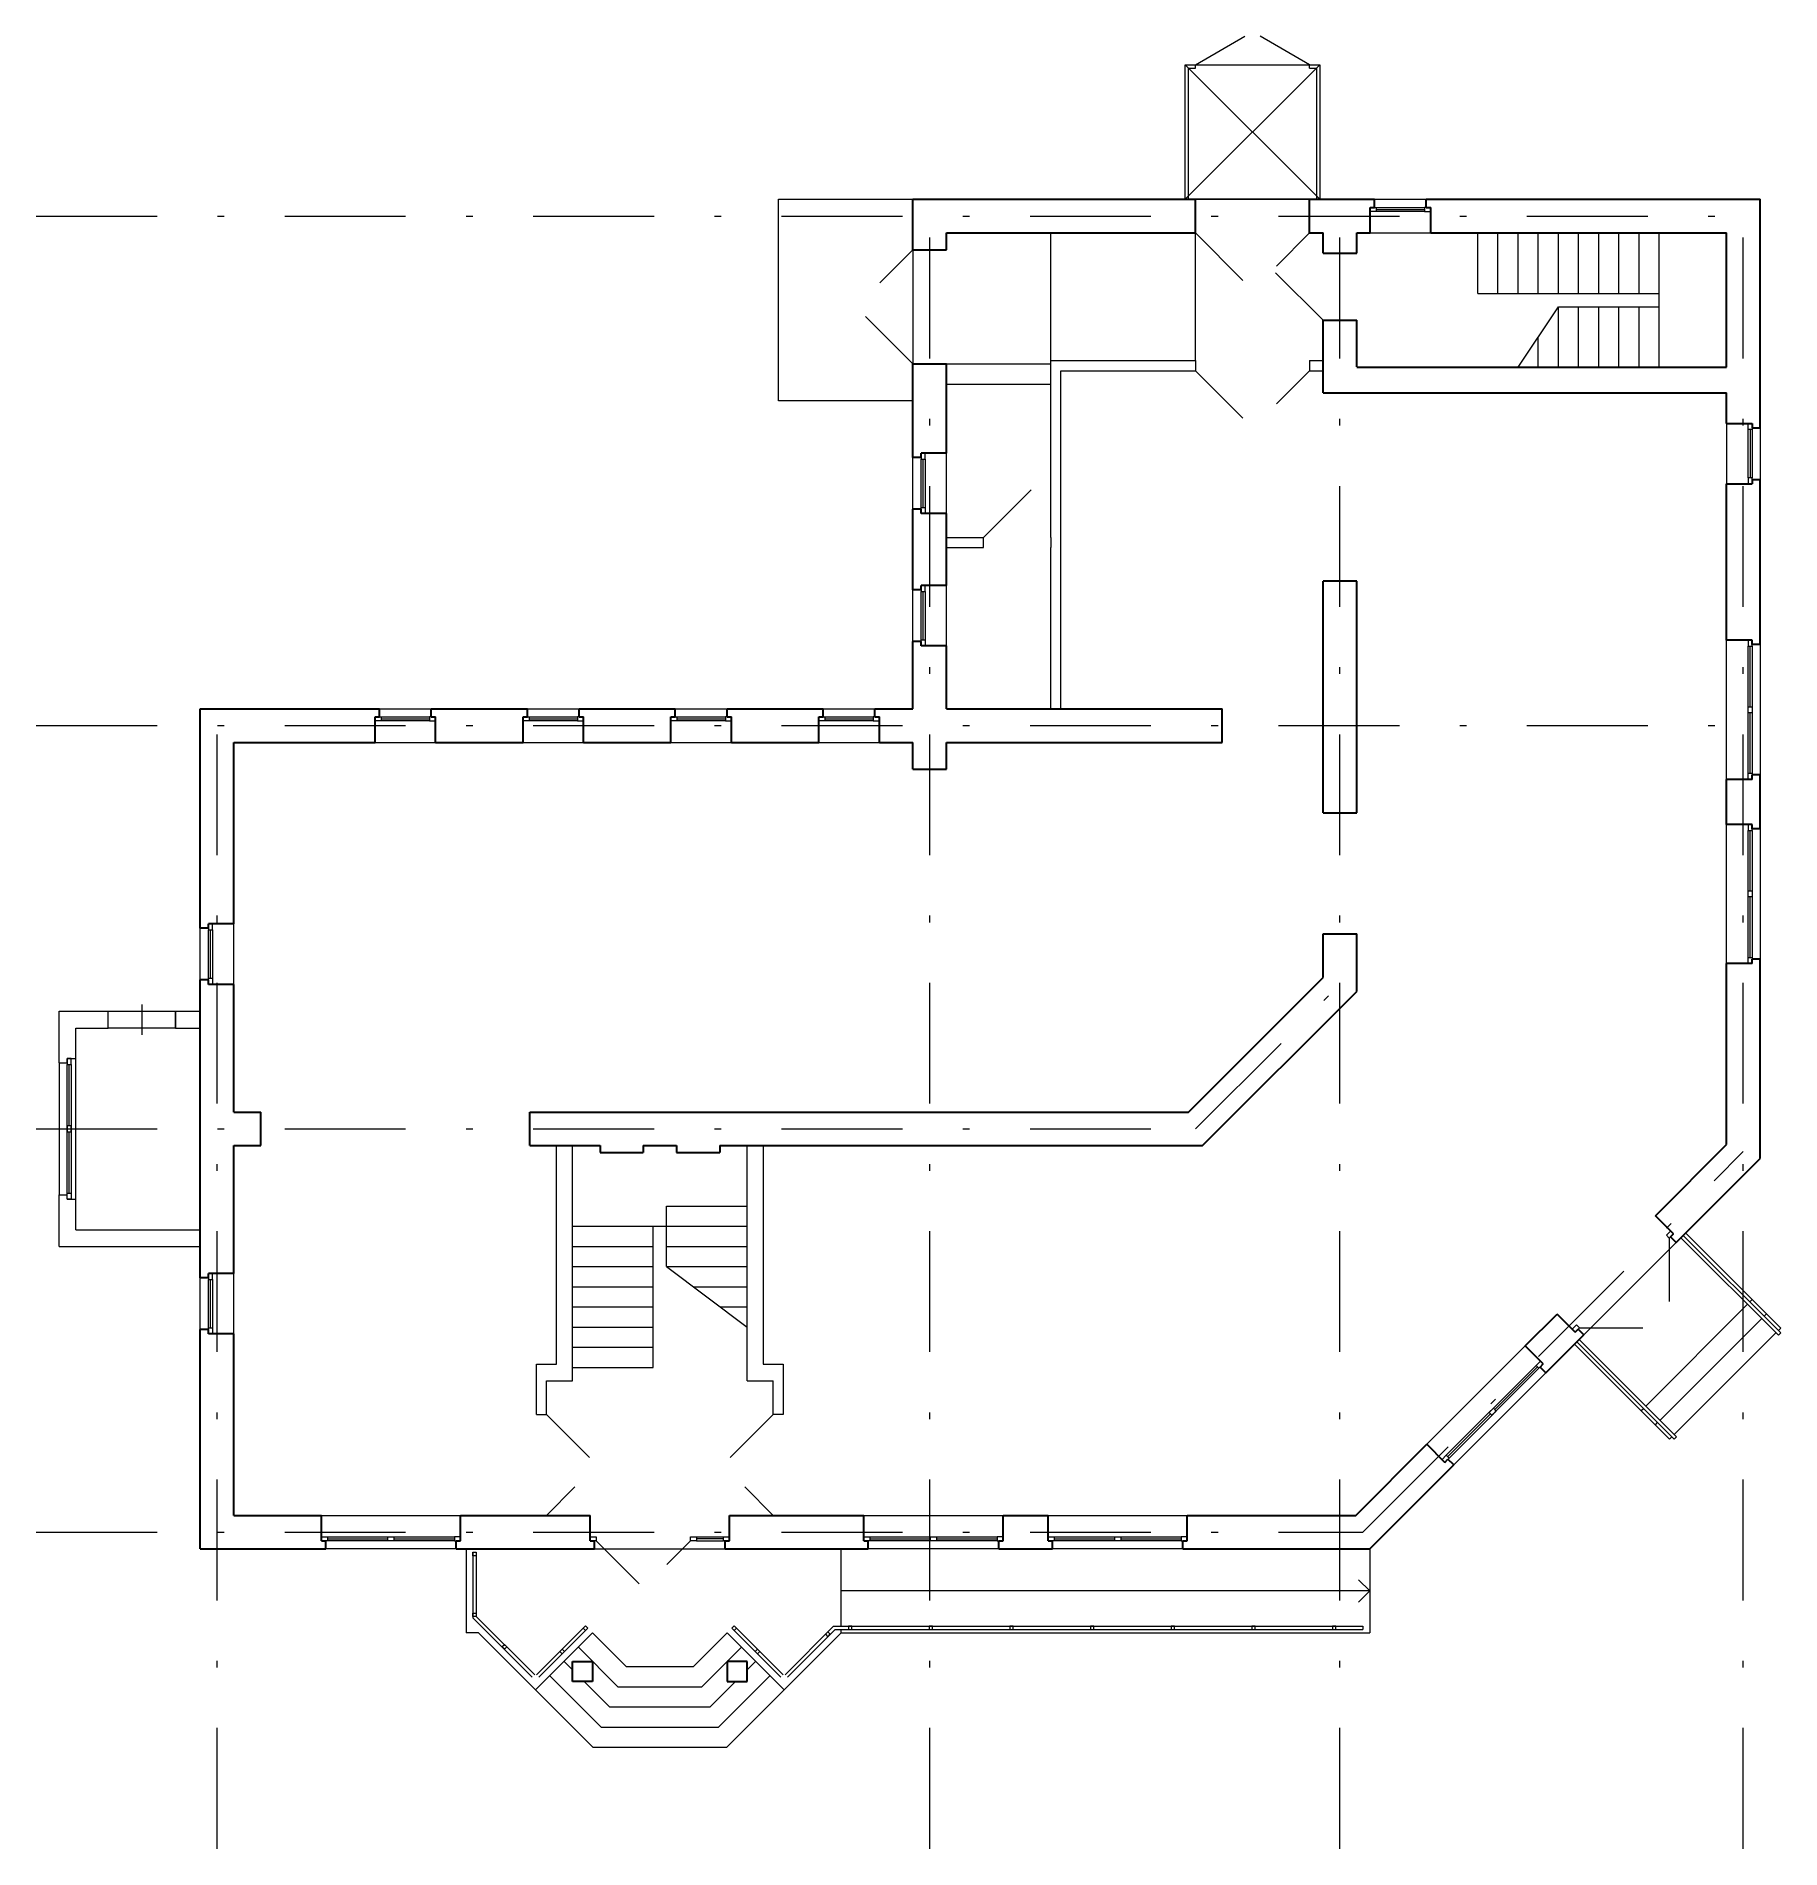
# Model space of a CAD drawing. Header units: metres. Extents: x 2.6 to 28.5, y 13.4 to 40.4.
import ezdxf

# ---------------------------------------------------------------- set-up
doc = ezdxf.new("R2010")
doc.units = ezdxf.units.M
doc.header["$MEASUREMENT"] = 0
doc.linetypes.add('DGN Style 4', pattern=[3.597503, 1.797628, -0.898814, 0.002247, -0.898814])

msp = doc.modelspace()

# ---------------------------------------------------------------- linework, layer by layer
at = {"color": 7, "linetype": 'Continuous', "lineweight": 13}
for p, q in [((19.819, 39.947), (20.555, 40.372)), ((21.519, 39.947), (20.783, 40.372)), ((19.669, 37.947), (19.669, 39.947)), ((19.669, 39.947), (19.819, 39.947)), ((19.819, 39.897), (19.819, 39.947)), ((21.519, 39.897), (21.519, 39.947)), ((21.519, 39.947), (21.669, 39.947)), ((21.669, 39.947), (21.669, 37.947)), ((19.719, 37.947), (19.719, 39.897)), ((19.719, 39.897), (19.819, 39.897)), ((21.519, 39.897), (21.619, 39.897)), ((21.619, 39.897), (21.619, 37.947)), ((22.419, 37.827), (22.509, 37.827)), ((22.419, 37.767), (22.419, 37.827)), ((22.419, 37.827), (22.419, 37.827)), ((22.509, 37.767), (22.419, 37.767)), ((22.509, 37.827), (22.509, 37.767)), ((23.319, 37.827), (23.229, 37.827)), ((23.229, 37.827), (23.229, 37.767)), ((23.229, 37.767), (23.319, 37.767)), ((23.319, 37.767), (23.319, 37.827)), ((23.319, 37.827), (23.319, 37.827)), ((19.819, 37.447), (20.526, 36.74)), ((21.519, 37.447), (21.024, 36.952)), ((24.019, 36.547), (24.019, 37.447)), ((26.719, 35.447), (26.719, 37.447)), ((15.619, 37.197), (15.124, 36.702)), ((21.012, 36.854), (21.719, 36.147)), ((24.019, 36.547), (26.719, 36.547)), ((15.619, 35.497), (14.912, 36.204)), ((25.219, 36.347), (26.719, 36.347)), ((17.669, 35.547), (19.819, 35.547)), ((17.669, 32.917), (17.669, 35.547)), ((17.819, 35.397), (19.819, 35.397)), ((17.819, 30.367), (17.819, 35.397)), ((19.819, 35.547), (19.819, 35.397)), ((19.819, 35.397), (20.526, 34.69)), ((21.519, 35.397), (21.024, 34.902)), ((21.519, 35.547), (21.519, 35.397)), ((21.519, 35.547), (21.719, 35.547)), ((21.519, 35.397), (21.719, 35.397)), ((28.039, 34.522), (28.039, 34.612)), ((28.039, 34.612), (28.099, 34.612)), ((28.099, 34.522), (28.039, 34.522)), ((28.099, 34.612), (28.099, 34.522)), ((28.099, 34.612), (28.099, 34.612)), ((15.739, 34.172), (15.739, 34.082)), ((15.799, 34.172), (15.739, 34.172)), ((15.739, 34.172), (15.739, 34.172)), ((15.739, 34.082), (15.799, 34.082)), ((15.799, 34.082), (15.799, 34.172)), ((28.099, 33.802), (28.039, 33.802)), ((28.039, 33.802), (28.039, 33.712)), ((28.039, 33.712), (28.099, 33.712)), ((28.099, 33.712), (28.099, 33.802)), ((28.099, 33.712), (28.099, 33.712)), ((16.669, 32.917), (17.376, 33.624)), ((15.739, 33.272), (15.739, 33.362)), ((15.739, 33.362), (15.799, 33.362)), ((15.799, 33.272), (15.739, 33.272)), ((15.739, 33.272), (15.739, 33.272)), ((15.799, 33.362), (15.799, 33.272)), ((16.119, 32.917), (16.669, 32.917)), ((16.669, 32.767), (16.669, 32.917)), ((17.669, 32.917), (17.669, 32.767)), ((16.119, 32.767), (16.669, 32.767)), ((17.669, 30.367), (17.669, 32.767)), ((15.739, 32.202), (15.739, 32.112)), ((15.799, 32.202), (15.739, 32.202)), ((15.739, 32.202), (15.739, 32.202)), ((15.739, 32.112), (15.799, 32.112)), ((15.799, 32.112), (15.799, 32.202)), ((15.739, 31.302), (15.739, 31.392)), ((15.739, 31.392), (15.799, 31.392)), ((15.799, 31.302), (15.739, 31.302)), ((15.739, 31.302), (15.739, 31.302)), ((15.799, 31.392), (15.799, 31.302)), ((28.039, 31.387), (28.039, 31.297)), ((28.099, 31.387), (28.039, 31.387)), ((28.039, 31.387), (28.039, 31.387)), ((28.039, 31.297), (28.099, 31.297)), ((28.099, 31.297), (28.099, 31.387)), ((7.619, 30.247), (7.709, 30.247)), ((7.619, 30.187), (7.619, 30.247)), ((7.619, 30.247), (7.619, 30.247)), ((7.709, 30.247), (7.709, 30.187)), ((8.519, 30.247), (8.429, 30.247)), ((8.429, 30.247), (8.429, 30.187)), ((8.519, 30.187), (8.519, 30.247)), ((8.519, 30.247), (8.519, 30.247)), ((9.819, 30.247), (9.909, 30.247)), ((9.819, 30.187), (9.819, 30.247)), ((9.819, 30.247), (9.819, 30.247)), ((9.909, 30.247), (9.909, 30.187)), ((10.719, 30.247), (10.629, 30.247)), ((10.629, 30.247), (10.629, 30.187)), ((10.719, 30.187), (10.719, 30.247)), ((10.719, 30.247), (10.719, 30.247)), ((12.019, 30.247), (12.109, 30.247)), ((12.019, 30.187), (12.019, 30.247)), ((12.019, 30.247), (12.019, 30.247)), ((12.109, 30.247), (12.109, 30.187)), ((12.919, 30.247), (12.829, 30.247)), ((12.829, 30.247), (12.829, 30.187)), ((12.919, 30.187), (12.919, 30.247)), ((12.919, 30.247), (12.919, 30.247)), ((14.219, 30.247), (14.309, 30.247)), ((14.219, 30.187), (14.219, 30.247)), ((14.219, 30.247), (14.219, 30.247)), ((14.309, 30.247), (14.309, 30.187)), ((15.119, 30.247), (15.029, 30.247)), ((15.029, 30.247), (15.029, 30.187)), ((15.119, 30.187), (15.119, 30.247)), ((15.119, 30.247), (15.119, 30.247)), ((28.039, 30.307), (28.039, 30.397)), ((28.039, 30.397), (28.099, 30.397)), ((28.099, 30.307), (28.039, 30.307)), ((28.039, 30.307), (28.039, 30.307)), ((28.099, 30.397), (28.099, 30.307)), ((7.709, 30.187), (7.619, 30.187)), ((8.429, 30.187), (8.519, 30.187)), ((9.909, 30.187), (9.819, 30.187)), ((10.629, 30.187), (10.719, 30.187)), ((12.109, 30.187), (12.019, 30.187)), ((12.829, 30.187), (12.919, 30.187)), ((14.309, 30.187), (14.219, 30.187)), ((15.029, 30.187), (15.119, 30.187)), ((28.039, 29.317), (28.039, 29.407)), ((28.039, 29.407), (28.099, 29.407)), ((28.099, 29.407), (28.099, 29.317)), ((28.099, 29.317), (28.039, 29.317)), ((28.039, 29.317), (28.039, 29.317)), ((28.039, 28.647), (28.039, 28.557)), ((28.099, 28.647), (28.039, 28.647)), ((28.039, 28.647), (28.039, 28.647)), ((28.099, 28.557), (28.099, 28.647)), ((28.039, 28.557), (28.099, 28.557)), ((28.039, 27.567), (28.039, 27.657)), ((28.039, 27.657), (28.099, 27.657)), ((28.099, 27.567), (28.039, 27.567)), ((28.039, 27.567), (28.039, 27.567)), ((28.099, 27.657), (28.099, 27.567)), ((5.139, 27.167), (5.139, 27.077)), ((5.199, 27.167), (5.139, 27.167)), ((5.139, 27.167), (5.139, 27.167)), ((5.139, 27.077), (5.199, 27.077)), ((5.199, 27.077), (5.199, 27.167)), ((28.039, 26.577), (28.039, 26.667)), ((28.039, 26.667), (28.099, 26.667)), ((28.099, 26.577), (28.039, 26.577)), ((28.039, 26.577), (28.039, 26.577)), ((28.099, 26.667), (28.099, 26.577)), ((5.139, 26.267), (5.139, 26.357)), ((5.139, 26.357), (5.199, 26.357)), ((5.199, 26.267), (5.139, 26.267)), ((5.139, 26.267), (5.139, 26.267)), ((5.199, 26.357), (5.199, 26.267)), ((2.919, 25.867), (3.649, 25.867)), ((2.919, 25.097), (2.919, 25.867)), ((3.649, 25.617), (3.649, 25.867)), ((4.649, 25.617), (4.649, 25.867)), ((4.649, 25.867), (5.019, 25.867)), ((3.169, 25.617), (3.649, 25.617)), ((3.169, 25.162), (3.169, 25.617)), ((4.649, 25.617), (5.019, 25.617)), ((2.919, 25.097), (3.039, 25.097)), ((3.039, 25.162), (3.169, 25.162)), ((3.039, 25.097), (3.039, 25.162)), ((3.039, 25.162), (3.039, 25.072)), ((3.099, 25.162), (3.039, 25.162)), ((3.039, 25.162), (3.039, 25.162)), ((3.099, 25.072), (3.099, 25.162)), ((3.039, 25.072), (3.099, 25.072)), ((3.039, 24.162), (3.039, 24.072)), ((3.099, 24.162), (3.039, 24.162)), ((3.039, 24.162), (3.039, 24.162)), ((3.039, 24.072), (3.099, 24.072)), ((3.099, 24.072), (3.099, 24.162)), ((10.319, 20.617), (10.319, 23.867)), ((10.554, 20.367), (10.554, 23.867)), ((13.154, 20.367), (13.154, 23.867)), ((13.389, 23.867), (13.389, 20.617)), ((2.919, 22.367), (2.919, 23.137)), ((2.919, 23.137), (3.039, 23.137)), ((3.039, 23.072), (3.039, 23.162)), ((3.039, 23.162), (3.099, 23.162)), ((3.039, 23.072), (3.039, 23.137)), ((3.039, 23.072), (3.169, 23.072)), ((3.099, 23.072), (3.039, 23.072)), ((3.039, 23.072), (3.039, 23.072)), ((3.099, 23.162), (3.099, 23.072)), ((3.169, 22.617), (3.169, 23.072)), ((11.954, 22.067), (11.954, 22.967)), ((11.954, 22.967), (13.154, 22.967)), ((10.554, 22.667), (11.954, 22.667)), ((11.754, 20.567), (11.754, 22.667)), ((3.169, 22.617), (5.019, 22.617)), ((26.825, 22.535), (26.889, 22.599)), ((26.868, 22.493), (26.825, 22.535)), ((26.825, 22.535), (26.825, 22.535)), ((26.931, 22.557), (26.868, 22.493)), ((26.868, 22.493), (26.868, 21.548)), ((26.889, 22.599), (26.931, 22.557)), ((28.49, 21.047), (27.041, 22.496)), ((28.526, 21.082), (27.076, 22.532)), ((28.526, 21.153), (27.112, 22.567)), ((2.919, 22.367), (5.019, 22.367)), ((5.139, 21.967), (5.139, 21.877)), ((5.199, 21.967), (5.139, 21.967)), ((5.139, 21.967), (5.139, 21.967)), ((5.139, 21.877), (5.199, 21.877)), ((5.199, 21.877), (5.199, 21.967)), ((28.066, 21.542), (28.101, 21.577)), ((26.518, 19.993), (28.031, 21.507)), ((5.139, 21.067), (5.139, 21.157)), ((5.139, 21.157), (5.199, 21.157)), ((5.199, 21.067), (5.139, 21.067)), ((5.139, 21.067), (5.139, 21.067)), ((5.199, 21.157), (5.199, 21.067)), ((25.425, 21.135), (25.489, 21.199)), ((25.467, 21.093), (25.425, 21.135)), ((25.425, 21.135), (25.425, 21.135)), ((25.531, 21.157), (25.467, 21.093)), ((25.489, 21.199), (25.531, 21.157)), ((25.531, 21.157), (26.476, 21.157)), ((26.942, 19.569), (28.455, 21.082)), ((28.49, 21.118), (28.526, 21.153)), ((28.49, 21.047), (28.526, 21.082)), ((25.457, 20.913), (26.871, 19.498)), ((25.492, 20.948), (26.942, 19.498)), ((25.528, 20.983), (26.977, 19.534)), ((10.019, 19.867), (10.019, 20.617)), ((10.019, 20.617), (10.319, 20.617)), ((10.554, 20.567), (11.754, 20.567)), ((13.389, 20.617), (13.689, 20.617)), ((13.689, 20.617), (13.689, 19.867)), ((24.951, 20.662), (24.888, 20.598)), ((24.888, 20.598), (24.93, 20.555)), ((24.93, 20.555), (24.994, 20.619)), ((24.994, 20.619), (24.951, 20.662)), ((24.951, 20.662), (24.951, 20.662)), ((10.169, 19.867), (10.169, 20.367)), ((10.169, 20.367), (10.554, 20.367)), ((13.154, 20.367), (13.539, 20.367)), ((13.539, 19.867), (13.539, 20.367)), ((24.188, 19.898), (24.251, 19.962)), ((24.251, 19.962), (24.294, 19.919)), ((26.447, 19.923), (26.482, 19.958)), ((10.019, 19.867), (10.169, 19.867)), ((10.169, 19.867), (10.808, 19.228)), ((13.539, 19.867), (12.9, 19.228)), ((13.689, 19.867), (13.539, 19.867)), ((24.23, 19.855), (24.188, 19.898)), ((24.188, 19.898), (24.188, 19.898)), ((24.294, 19.919), (24.23, 19.855)), ((26.871, 19.498), (26.906, 19.534)), ((26.942, 19.498), (26.977, 19.534)), ((23.488, 19.198), (23.551, 19.261)), ((23.53, 19.155), (23.488, 19.198)), ((23.488, 19.198), (23.488, 19.198)), ((23.594, 19.219), (23.53, 19.155)), ((23.551, 19.261), (23.594, 19.219)), ((10.169, 18.367), (10.591, 18.789)), ((13.539, 18.367), (13.118, 18.789)), ((6.819, 18.047), (6.909, 18.047)), ((6.819, 17.987), (6.819, 18.047)), ((6.819, 18.047), (6.819, 18.047)), ((6.909, 17.987), (6.819, 17.987)), ((6.909, 18.047), (6.909, 17.987)), ((7.809, 18.047), (7.899, 18.047)), ((7.809, 17.987), (7.809, 18.047)), ((7.809, 18.047), (7.809, 18.047)), ((7.899, 17.987), (7.809, 17.987)), ((7.899, 18.047), (7.899, 17.987)), ((8.889, 18.047), (8.799, 18.047)), ((8.799, 18.047), (8.799, 17.987)), ((8.799, 17.987), (8.889, 17.987)), ((8.889, 17.987), (8.889, 18.047)), ((8.889, 18.047), (8.889, 18.047)), ((8.974, 17.867), (8.974, 16.617)), ((9.074, 17.817), (9.074, 16.842)), ((9.074, 17.817), (9.124, 17.817)), ((9.074, 17.767), (9.074, 17.817)), ((9.074, 17.817), (9.074, 17.817)), ((9.124, 17.817), (9.124, 16.862)), ((9.124, 17.817), (9.124, 17.767)), ((10.819, 18.047), (10.909, 18.047)), ((10.819, 17.987), (10.819, 18.047)), ((10.819, 18.047), (10.819, 18.047)), ((10.909, 17.987), (10.819, 17.987)), ((10.909, 18.047), (10.909, 17.987)), ((10.909, 17.987), (11.547, 17.35)), ((12.309, 17.987), (11.957, 17.635)), ((12.309, 18.047), (12.399, 18.047)), ((12.309, 17.987), (12.309, 18.047)), ((12.309, 18.047), (12.309, 18.047)), ((12.399, 17.987), (12.309, 17.987)), ((12.399, 18.047), (12.399, 17.987)), ((12.799, 18.047), (12.889, 18.047)), ((12.799, 17.987), (12.799, 18.047)), ((12.799, 18.047), (12.799, 18.047)), ((12.889, 17.987), (12.799, 17.987)), ((12.889, 18.047), (12.889, 17.987)), ((14.551, 16.717), (14.551, 17.867)), ((14.889, 18.047), (14.979, 18.047)), ((14.889, 17.987), (14.889, 18.047)), ((14.889, 18.047), (14.889, 18.047)), ((14.979, 17.987), (14.889, 17.987)), ((14.979, 18.047), (14.979, 17.987)), ((15.879, 18.047), (15.969, 18.047)), ((15.879, 17.987), (15.879, 18.047)), ((15.879, 18.047), (15.879, 18.047)), ((15.969, 17.987), (15.879, 17.987)), ((15.969, 18.047), (15.969, 17.987)), ((16.959, 18.047), (16.869, 18.047)), ((16.869, 18.047), (16.869, 17.987)), ((16.869, 17.987), (16.959, 17.987)), ((16.959, 17.987), (16.959, 18.047)), ((16.959, 18.047), (16.959, 18.047)), ((17.629, 18.047), (17.719, 18.047)), ((17.629, 17.987), (17.629, 18.047)), ((17.629, 18.047), (17.629, 18.047)), ((17.719, 17.987), (17.629, 17.987)), ((17.719, 18.047), (17.719, 17.987)), ((18.619, 18.047), (18.709, 18.047)), ((18.619, 17.987), (18.619, 18.047)), ((18.619, 18.047), (18.619, 18.047)), ((18.709, 17.987), (18.619, 17.987)), ((18.709, 18.047), (18.709, 17.987)), ((19.699, 18.047), (19.609, 18.047)), ((19.609, 18.047), (19.609, 17.987)), ((19.609, 17.987), (19.699, 17.987)), ((19.699, 17.987), (19.699, 18.047)), ((19.699, 18.047), (19.699, 18.047)), ((22.412, 17.867), (22.412, 16.617)), ((9.124, 17.767), (9.074, 17.767)), ((9.074, 16.912), (9.124, 16.912)), ((9.074, 16.862), (9.074, 16.912)), ((9.074, 16.912), (9.074, 16.912)), ((9.124, 16.862), (9.074, 16.862)), ((9.074, 16.842), (9.957, 15.959)), ((9.124, 16.912), (9.124, 16.862)), ((9.124, 16.862), (9.993, 15.994)), ((10.748, 16.723), (10.019, 15.994)), ((10.713, 16.688), (10.748, 16.723)), ((10.748, 16.723), (10.784, 16.688)), ((12.96, 16.723), (12.925, 16.688)), ((12.96, 16.723), (13.69, 15.994)), ((12.996, 16.688), (12.96, 16.723)), ((9.157, 16.617), (8.974, 16.617)), ((9.157, 16.617), (10.857, 14.917)), ((10.854, 16.617), (10.006, 15.769)), ((10.784, 16.688), (10.054, 15.959)), ((10.748, 16.653), (10.713, 16.688)), ((10.713, 16.688), (10.713, 16.688)), ((10.784, 16.688), (10.748, 16.653)), ((10.854, 16.617), (11.354, 16.117)), ((12.854, 16.617), (12.354, 16.117)), ((12.854, 16.617), (13.703, 15.769)), ((12.925, 16.688), (13.655, 15.959)), ((12.925, 16.688), (12.96, 16.653)), ((12.96, 16.653), (12.996, 16.688)), ((12.996, 16.688), (12.996, 16.688)), ((14.551, 16.617), (13.703, 15.769)), ((14.439, 16.717), (13.716, 15.994)), ((14.46, 16.667), (13.751, 15.959)), ((14.354, 16.632), (14.318, 16.597)), ((14.318, 16.597), (14.354, 16.561)), ((14.389, 16.597), (14.354, 16.632)), ((14.354, 16.561), (14.389, 16.597)), ((14.389, 16.597), (14.389, 16.597)), ((14.439, 16.717), (22.312, 16.717)), ((14.46, 16.667), (22.312, 16.667)), ((14.551, 16.617), (14.551, 16.667)), ((14.551, 16.617), (22.412, 16.617)), ((14.71, 16.717), (14.66, 16.717)), ((14.66, 16.717), (14.66, 16.667)), ((14.66, 16.667), (14.71, 16.667)), ((14.71, 16.667), (14.71, 16.717)), ((14.71, 16.717), (14.71, 16.717)), ((15.91, 16.717), (15.86, 16.717)), ((15.86, 16.717), (15.86, 16.667)), ((15.86, 16.667), (15.91, 16.667)), ((15.91, 16.667), (15.91, 16.717)), ((15.91, 16.717), (15.91, 16.717)), ((17.11, 16.717), (17.06, 16.717)), ((17.06, 16.717), (17.06, 16.667)), ((17.06, 16.667), (17.11, 16.667)), ((17.11, 16.667), (17.11, 16.717)), ((17.11, 16.717), (17.11, 16.717)), ((18.31, 16.717), (18.26, 16.717)), ((18.26, 16.717), (18.26, 16.667)), ((18.26, 16.667), (18.31, 16.667)), ((18.31, 16.667), (18.31, 16.717)), ((18.31, 16.717), (18.31, 16.717)), ((19.51, 16.717), (19.46, 16.717)), ((19.46, 16.717), (19.46, 16.667)), ((19.46, 16.667), (19.51, 16.667)), ((19.51, 16.667), (19.51, 16.717)), ((19.51, 16.717), (19.51, 16.717)), ((20.71, 16.717), (20.66, 16.717)), ((20.66, 16.717), (20.66, 16.667)), ((20.66, 16.667), (20.71, 16.667)), ((20.71, 16.667), (20.71, 16.717)), ((20.71, 16.717), (20.71, 16.717)), ((21.91, 16.717), (21.86, 16.717)), ((21.86, 16.717), (21.86, 16.667)), ((21.86, 16.667), (21.91, 16.667)), ((21.91, 16.667), (21.91, 16.717)), ((21.91, 16.717), (21.91, 16.717)), ((22.312, 16.717), (22.312, 16.667)), ((9.506, 16.41), (9.541, 16.446)), ((9.541, 16.375), (9.506, 16.41)), ((9.506, 16.41), (9.506, 16.41)), ((9.541, 16.446), (9.576, 16.41)), ((9.576, 16.41), (9.541, 16.375)), ((10.366, 16.341), (10.401, 16.376)), ((10.401, 16.306), (10.366, 16.341)), ((10.366, 16.341), (10.366, 16.341)), ((10.401, 16.376), (10.436, 16.341)), ((10.436, 16.341), (10.401, 16.306)), ((13.307, 16.376), (13.272, 16.341)), ((13.272, 16.341), (13.307, 16.306)), ((13.343, 16.341), (13.307, 16.376)), ((13.307, 16.306), (13.343, 16.341)), ((13.343, 16.341), (13.343, 16.341)), ((11.354, 16.117), (12.354, 16.117)), ((13.703, 15.769), (12.851, 14.917)), ((10.857, 14.917), (12.851, 14.917))]:
    msp.add_line(p, q, dxfattribs=at)
at = {"color": 7, "linetype": 'Continuous', "lineweight": 0}
for p, q in [((19.669, 39.947), (21.669, 37.947)), ((19.669, 37.947), (21.669, 39.947)), ((19.669, 39.947), (21.669, 39.947)), ((19.669, 37.947), (19.669, 39.947)), ((19.669, 39.947), (19.669, 39.947)), ((21.669, 39.947), (21.669, 37.947)), ((13.619, 34.947), (13.619, 37.947)), ((13.619, 37.947), (15.619, 37.947)), ((15.619, 37.947), (15.619, 34.947)), ((21.669, 37.947), (19.669, 37.947)), ((19.819, 37.947), (21.519, 37.947)), ((22.484, 37.947), (23.254, 37.947)), ((22.509, 37.827), (23.229, 37.827)), ((22.509, 37.797), (23.229, 37.797)), ((23.229, 37.767), (22.509, 37.767)), ((17.669, 35.547), (17.669, 37.447)), ((19.819, 35.547), (19.819, 37.447)), ((22.419, 37.447), (23.319, 37.447)), ((24.319, 36.547), (24.319, 37.447)), ((24.619, 36.547), (24.619, 37.447)), ((24.919, 36.547), (24.919, 37.447)), ((25.219, 36.547), (25.219, 37.447)), ((25.519, 36.547), (25.519, 37.447)), ((25.819, 36.547), (25.819, 37.447)), ((26.119, 36.547), (26.119, 37.447)), ((26.419, 36.547), (26.419, 37.447)), ((15.619, 37.197), (15.619, 35.597)), ((24.619, 35.447), (25.219, 36.347)), ((25.219, 35.447), (25.219, 36.347)), ((25.519, 35.447), (25.519, 36.347)), ((25.819, 35.447), (25.819, 36.347)), ((26.119, 35.447), (26.119, 36.347)), ((26.419, 35.447), (26.419, 36.347)), ((24.919, 35.447), (24.919, 35.897)), ((16.119, 35.497), (17.669, 35.497)), ((16.119, 35.197), (17.669, 35.197)), ((15.619, 34.947), (13.619, 34.947)), ((13.619, 34.947), (13.619, 34.947)), ((27.719, 34.612), (27.719, 33.712)), ((28.039, 33.802), (28.039, 34.522)), ((28.069, 34.522), (28.069, 33.802)), ((28.099, 34.522), (28.099, 33.802)), ((28.219, 34.547), (28.219, 33.777)), ((15.619, 33.337), (15.619, 34.107)), ((15.739, 33.362), (15.739, 34.082)), ((15.769, 33.362), (15.769, 34.082)), ((15.799, 34.082), (15.799, 33.362)), ((16.119, 33.272), (16.119, 34.172)), ((15.619, 31.367), (15.619, 32.137)), ((15.739, 31.392), (15.739, 32.112)), ((15.769, 31.392), (15.769, 32.112)), ((15.799, 32.112), (15.799, 31.392)), ((16.119, 31.302), (16.119, 32.202)), ((27.719, 29.317), (27.719, 31.387)), ((28.039, 29.407), (28.039, 31.297)), ((28.069, 30.397), (28.069, 31.297)), ((28.099, 31.297), (28.099, 29.407)), ((28.219, 31.322), (28.219, 29.382)), ((7.684, 30.367), (8.454, 30.367)), ((7.709, 30.247), (8.429, 30.247)), ((7.709, 30.217), (8.429, 30.217)), ((9.884, 30.367), (10.654, 30.367)), ((9.909, 30.247), (10.629, 30.247)), ((9.909, 30.217), (10.629, 30.217)), ((12.084, 30.367), (12.854, 30.367)), ((12.109, 30.247), (12.829, 30.247)), ((12.109, 30.217), (12.829, 30.217)), ((14.284, 30.367), (15.054, 30.367)), ((14.309, 30.247), (15.029, 30.247)), ((14.309, 30.217), (15.029, 30.217)), ((28.069, 29.407), (28.069, 30.307)), ((8.429, 30.187), (7.709, 30.187)), ((10.629, 30.187), (9.909, 30.187)), ((12.829, 30.187), (12.109, 30.187)), ((15.029, 30.187), (14.309, 30.187)), ((7.619, 29.867), (8.519, 29.867)), ((9.819, 29.867), (10.719, 29.867)), ((12.019, 29.867), (12.919, 29.867)), ((14.219, 29.867), (15.119, 29.867)), ((27.719, 26.577), (27.719, 28.647)), ((28.039, 26.667), (28.039, 28.557)), ((28.069, 27.657), (28.069, 28.557)), ((28.099, 28.557), (28.099, 26.667)), ((28.219, 28.582), (28.219, 26.642)), ((28.069, 26.667), (28.069, 27.567)), ((5.019, 26.332), (5.019, 27.102)), ((5.139, 26.357), (5.139, 27.077)), ((5.169, 26.357), (5.169, 27.077)), ((5.199, 27.077), (5.199, 26.357)), ((5.519, 26.267), (5.519, 27.167)), ((4.149, 25.967), (4.149, 25.517)), ((3.649, 25.867), (4.649, 25.867)), ((3.649, 25.617), (3.649, 25.867)), ((3.649, 25.867), (3.649, 25.867)), ((4.649, 25.867), (4.649, 25.617)), ((4.649, 25.617), (3.649, 25.617)), ((2.919, 25.097), (2.919, 23.137)), ((3.169, 23.072), (3.169, 25.162)), ((3.039, 23.162), (3.039, 25.072)), ((3.069, 24.162), (3.069, 25.072)), ((3.099, 25.072), (3.099, 23.162)), ((3.069, 23.162), (3.069, 24.072)), ((11.954, 22.667), (13.154, 22.667)), ((26.97, 22.426), (25.598, 21.054)), ((10.554, 22.367), (11.754, 22.367)), ((11.954, 22.367), (13.154, 22.367)), ((5.019, 21.132), (5.019, 21.902)), ((5.139, 21.157), (5.139, 21.877)), ((5.169, 21.157), (5.169, 21.877)), ((5.199, 21.877), (5.199, 21.157)), ((5.519, 21.067), (5.519, 21.967)), ((10.554, 22.067), (11.754, 22.067)), ((11.954, 22.067), (13.154, 22.067)), ((11.954, 22.067), (13.154, 21.167)), ((10.554, 21.767), (11.754, 21.767)), ((12.354, 21.767), (13.154, 21.767)), ((10.554, 21.467), (11.754, 21.467)), ((12.754, 21.467), (13.154, 21.467)), ((28.278, 21.33), (28.314, 21.365)), ((10.554, 21.167), (11.754, 21.167)), ((26.73, 19.781), (28.243, 21.294)), ((10.554, 20.867), (11.754, 20.867)), ((23.261, 19.424), (24.725, 20.888)), ((23.551, 19.261), (24.888, 20.598)), ((24.93, 20.555), (23.594, 19.219)), ((24.272, 19.94), (24.909, 20.577)), ((25.033, 20.488), (23.661, 19.117)), ((23.572, 19.24), (24.209, 19.877)), ((26.659, 19.71), (26.694, 19.746)), ((6.819, 18.367), (8.889, 18.367)), ((14.889, 18.367), (16.959, 18.367)), ((17.629, 18.367), (19.699, 18.367)), ((8.824, 17.867), (6.884, 17.867)), ((6.909, 18.047), (8.799, 18.047)), ((6.909, 18.017), (7.809, 18.017)), ((8.799, 17.987), (6.909, 17.987)), ((7.899, 18.017), (8.799, 18.017)), ((10.884, 17.867), (12.824, 17.867)), ((12.399, 18.047), (12.799, 18.047)), ((12.799, 18.017), (12.399, 18.017)), ((12.399, 17.987), (12.799, 17.987)), ((16.894, 17.867), (14.954, 17.867)), ((14.979, 18.047), (16.869, 18.047)), ((14.979, 18.017), (15.879, 18.017)), ((16.869, 17.987), (14.979, 17.987)), ((15.969, 18.017), (16.869, 18.017)), ((19.634, 17.867), (17.694, 17.867)), ((17.719, 18.047), (19.609, 18.047)), ((17.719, 18.017), (18.619, 18.017)), ((19.609, 17.987), (17.719, 17.987)), ((18.709, 18.017), (19.609, 18.017)), ((22.247, 17.407), (22.412, 17.242)), ((22.412, 17.242), (14.551, 17.242)), ((22.247, 17.077), (22.412, 17.242)), ((10.43, 16.193), (10.554, 16.069)), ((10.642, 16.405), (11.23, 15.817)), ((13.066, 16.405), (12.479, 15.817)), ((13.279, 16.193), (13.154, 16.069)), ((10.218, 15.981), (10.981, 15.217)), ((13.491, 15.981), (12.727, 15.217)), ((10.73, 15.893), (11.106, 15.517)), ((11.23, 15.817), (12.479, 15.817)), ((12.979, 15.893), (12.603, 15.517)), ((11.106, 15.517), (12.603, 15.517)), ((10.981, 15.217), (12.727, 15.217))]:
    msp.add_line(p, q, dxfattribs=at)
at = {"color": 7, "linetype": 'Continuous', "lineweight": 30}
for p, q in [((15.619, 37.947), (19.819, 37.947)), ((15.619, 37.197), (15.619, 37.947)), ((19.819, 37.447), (19.819, 37.947)), ((21.519, 37.447), (21.519, 37.947)), ((21.519, 37.947), (22.484, 37.947)), ((22.419, 37.447), (22.419, 37.827)), ((22.419, 37.827), (22.484, 37.827)), ((22.484, 37.827), (22.484, 37.947)), ((23.254, 37.827), (23.254, 37.947)), ((23.254, 37.947), (28.219, 37.947)), ((23.254, 37.827), (23.319, 37.827)), ((23.319, 37.447), (23.319, 37.827)), ((28.219, 34.547), (28.219, 37.947)), ((16.119, 37.447), (19.819, 37.447)), ((16.119, 37.197), (16.119, 37.447)), ((21.519, 37.447), (21.719, 37.447)), ((21.719, 37.147), (21.719, 37.447)), ((22.219, 37.447), (22.419, 37.447)), ((22.219, 37.147), (22.219, 37.447)), ((23.319, 37.447), (27.719, 37.447)), ((27.719, 35.447), (27.719, 37.447)), ((15.619, 37.197), (16.119, 37.197)), ((21.719, 37.147), (22.219, 37.147)), ((21.719, 36.147), (22.219, 36.147)), ((21.719, 35.067), (21.719, 36.147)), ((22.219, 35.455), (22.219, 36.147)), ((15.619, 35.497), (16.119, 35.497)), ((15.619, 34.107), (15.619, 35.497)), ((16.119, 34.172), (16.119, 35.497)), ((22.219, 35.447), (27.719, 35.447)), ((21.719, 35.067), (27.719, 35.067)), ((27.719, 34.612), (27.719, 35.067)), ((27.719, 34.612), (28.099, 34.612)), ((28.099, 34.612), (28.099, 34.547)), ((28.099, 34.547), (28.219, 34.547)), ((15.739, 34.107), (15.619, 34.107)), ((16.119, 34.172), (15.739, 34.172)), ((15.739, 34.107), (15.739, 34.172)), ((27.719, 31.387), (27.719, 33.712)), ((27.719, 33.712), (28.099, 33.712)), ((28.099, 33.777), (28.219, 33.777)), ((28.099, 33.777), (28.099, 33.712)), ((28.219, 31.322), (28.219, 33.777)), ((15.619, 32.137), (15.619, 33.337)), ((15.739, 33.337), (15.619, 33.337)), ((15.739, 33.272), (15.739, 33.337)), ((16.119, 33.272), (15.739, 33.272)), ((16.119, 32.202), (16.119, 33.272)), ((15.739, 32.137), (15.619, 32.137)), ((16.119, 32.202), (15.739, 32.202)), ((15.739, 32.137), (15.739, 32.202)), ((21.719, 28.817), (21.719, 32.267)), ((22.219, 32.267), (21.719, 32.267)), ((22.219, 28.817), (22.219, 32.267)), ((15.739, 31.367), (15.619, 31.367)), ((15.619, 30.367), (15.619, 31.367)), ((15.739, 31.302), (15.739, 31.367)), ((16.119, 31.302), (15.739, 31.302)), ((16.119, 30.367), (16.119, 31.302)), ((28.099, 31.387), (27.719, 31.387)), ((28.099, 31.322), (28.099, 31.387)), ((28.219, 31.322), (28.099, 31.322)), ((7.619, 29.867), (7.619, 30.247)), ((7.619, 30.247), (7.684, 30.247)), ((7.684, 30.247), (7.684, 30.367)), ((8.454, 30.247), (8.454, 30.367)), ((8.454, 30.247), (8.519, 30.247)), ((8.519, 29.867), (8.519, 30.247)), ((9.819, 29.867), (9.819, 30.247)), ((9.819, 30.247), (9.884, 30.247)), ((9.884, 30.247), (9.884, 30.367)), ((10.654, 30.247), (10.654, 30.367)), ((10.654, 30.247), (10.719, 30.247)), ((10.719, 29.867), (10.719, 30.247)), ((12.019, 29.867), (12.019, 30.247)), ((12.019, 30.247), (12.084, 30.247)), ((12.084, 30.247), (12.084, 30.367)), ((12.854, 30.247), (12.854, 30.367)), ((12.854, 30.247), (12.919, 30.247)), ((12.919, 29.867), (12.919, 30.247)), ((14.219, 29.867), (14.219, 30.247)), ((14.219, 30.247), (14.284, 30.247)), ((14.284, 30.247), (14.284, 30.367)), ((15.054, 30.247), (15.054, 30.367)), ((15.054, 30.247), (15.119, 30.247)), ((15.119, 29.867), (15.119, 30.247)), ((20.219, 29.867), (20.219, 30.367)), ((15.619, 29.467), (15.619, 29.867)), ((16.119, 29.467), (16.119, 29.867)), ((15.619, 29.467), (16.119, 29.467)), ((28.099, 29.317), (27.719, 29.317)), ((27.719, 28.647), (27.719, 29.317)), ((28.099, 29.317), (28.099, 29.382)), ((28.219, 29.382), (28.099, 29.382)), ((28.219, 28.582), (28.219, 29.382)), ((21.719, 28.817), (22.219, 28.817)), ((28.099, 28.647), (27.719, 28.647)), ((28.099, 28.582), (28.099, 28.647)), ((28.219, 28.582), (28.099, 28.582)), ((5.139, 27.102), (5.019, 27.102)), ((5.519, 27.167), (5.139, 27.167)), ((5.139, 27.102), (5.139, 27.167)), ((21.719, 26.367), (21.719, 27.017)), ((21.719, 27.017), (22.219, 27.017)), ((22.219, 26.16), (22.219, 27.017)), ((27.719, 23.882), (27.719, 26.577)), ((28.099, 26.577), (27.719, 26.577)), ((28.099, 26.577), (28.099, 26.642)), ((28.219, 26.642), (28.099, 26.642)), ((28.219, 23.675), (28.219, 26.642)), ((5.139, 26.332), (5.019, 26.332)), ((5.139, 26.267), (5.139, 26.332)), ((5.519, 26.267), (5.139, 26.267)), ((19.719, 24.367), (21.719, 26.367)), ((19.926, 23.867), (22.219, 26.16)), ((5.519, 24.367), (5.919, 24.367)), ((5.919, 23.867), (5.919, 24.367)), ((9.919, 24.367), (19.719, 24.367)), ((9.919, 23.867), (9.919, 24.367)), ((5.519, 23.867), (5.919, 23.867)), ((9.919, 23.867), (10.964, 23.867)), ((10.964, 23.867), (10.964, 23.767)), ((10.964, 23.767), (11.604, 23.767)), ((11.604, 23.867), (11.604, 23.767)), ((11.604, 23.867), (12.104, 23.867)), ((12.104, 23.867), (12.104, 23.767)), ((12.104, 23.767), (12.744, 23.767)), ((12.744, 23.867), (12.744, 23.767)), ((12.744, 23.867), (19.926, 23.867)), ((26.663, 22.825), (27.719, 23.882)), ((26.97, 22.426), (28.219, 23.675)), ((26.931, 22.557), (26.663, 22.825)), ((26.885, 22.511), (26.931, 22.557)), ((26.97, 22.426), (26.885, 22.511)), ((5.139, 21.902), (5.019, 21.902)), ((5.519, 21.967), (5.139, 21.967)), ((5.139, 21.902), (5.139, 21.967)), ((24.725, 20.888), (25.199, 21.362)), ((25.467, 21.093), (25.199, 21.362)), ((5.139, 21.132), (5.019, 21.132)), ((5.139, 21.067), (5.139, 21.132)), ((5.519, 21.067), (5.139, 21.067)), ((25.033, 20.488), (25.598, 21.054)), ((25.467, 21.093), (25.513, 21.139)), ((25.598, 21.054), (25.513, 21.139)), ((24.994, 20.619), (24.725, 20.888)), ((24.948, 20.573), (24.994, 20.619)), ((25.033, 20.488), (24.948, 20.573)), ((22.205, 18.367), (23.261, 19.424)), ((23.53, 19.155), (23.261, 19.424)), ((23.53, 19.155), (23.576, 19.201)), ((23.661, 19.117), (23.576, 19.201)), ((22.412, 17.867), (23.661, 19.117)), ((6.819, 17.987), (6.819, 18.367)), ((8.889, 17.987), (8.889, 18.367)), ((10.819, 17.987), (10.819, 18.367)), ((12.889, 17.987), (12.889, 18.367)), ((14.889, 17.987), (14.889, 18.367)), ((16.959, 17.987), (16.959, 18.367)), ((16.959, 18.367), (17.629, 18.367)), ((17.629, 17.987), (17.629, 18.367)), ((19.699, 17.987), (19.699, 18.367)), ((6.819, 17.987), (6.884, 17.987)), ((6.884, 17.867), (6.884, 17.987)), ((8.824, 17.987), (8.889, 17.987)), ((8.824, 17.867), (8.824, 17.987)), ((10.819, 17.987), (10.884, 17.987)), ((10.884, 17.867), (10.884, 17.987)), ((12.824, 17.987), (12.889, 17.987)), ((12.824, 17.867), (12.824, 17.987)), ((14.889, 17.987), (14.954, 17.987)), ((14.954, 17.867), (14.954, 17.987)), ((16.894, 17.987), (16.959, 17.987)), ((16.894, 17.867), (16.894, 17.987)), ((16.894, 17.867), (17.694, 17.867)), ((17.629, 17.987), (17.694, 17.987)), ((17.694, 17.867), (17.694, 17.987)), ((19.634, 17.987), (19.699, 17.987)), ((19.634, 17.867), (19.634, 17.987)), ((10.554, 16.193), (10.854, 16.193)), ((10.554, 15.893), (10.554, 16.193)), ((10.554, 16.193), (10.554, 16.193)), ((10.854, 16.193), (10.854, 15.893)), ((13.154, 16.193), (12.854, 16.193)), ((12.854, 16.193), (12.854, 15.893)), ((13.154, 15.893), (13.154, 16.193)), ((13.154, 16.193), (13.154, 16.193)), ((10.854, 15.893), (10.554, 15.893)), ((12.854, 15.893), (13.154, 15.893))]:
    msp.add_line(p, q, dxfattribs=at)
at = {"color": 1, "linetype": 'DGN Style 4', "lineweight": 0}
for p, q in [((2.579, 37.697), (27.969, 37.697)), ((15.869, 13.407), (15.869, 37.697)), ((21.969, 13.407), (21.969, 37.697)), ((27.969, 13.407), (27.969, 37.697)), ((2.579, 30.117), (28.048, 30.117)), ((5.269, 13.407), (5.269, 30.117)), ((19.823, 24.117), (21.969, 26.264)), ((2.579, 24.117), (19.823, 24.117)), ((22.308, 18.117), (27.969, 23.779)), ((2.579, 18.117), (22.308, 18.117))]:
    msp.add_line(p, q, dxfattribs=at)
at = {"lineweight": 30}
for p, q in [((5.019, 30.367), (7.684, 30.367)), ((5.019, 27.102), (5.019, 30.367)), ((8.454, 30.367), (9.884, 30.367)), ((10.654, 30.367), (12.084, 30.367)), ((12.854, 30.367), (14.284, 30.367)), ((15.054, 30.367), (15.619, 30.367)), ((16.119, 30.367), (20.219, 30.367)), ((5.519, 29.867), (7.619, 29.867)), ((5.519, 27.167), (5.519, 29.867)), ((8.519, 29.867), (9.819, 29.867)), ((10.719, 29.867), (12.019, 29.867)), ((12.919, 29.867), (14.219, 29.867)), ((15.119, 29.867), (15.619, 29.867)), ((16.119, 29.867), (20.219, 29.867)), ((5.019, 21.902), (5.019, 26.332)), ((5.519, 24.367), (5.519, 26.267)), ((5.519, 21.967), (5.519, 23.867)), ((5.019, 17.867), (5.019, 21.132)), ((5.519, 18.367), (5.519, 21.067)), ((5.519, 18.367), (6.819, 18.367)), ((8.889, 18.367), (10.819, 18.367)), ((12.889, 18.367), (14.889, 18.367)), ((19.699, 18.367), (22.205, 18.367)), ((5.019, 17.867), (6.884, 17.867)), ((8.824, 17.867), (10.884, 17.867)), ((12.824, 17.867), (14.954, 17.867)), ((19.634, 17.867), (22.412, 17.867))]:
    msp.add_line(p, q, dxfattribs=at)

doc.saveas('drawing.dxf')
